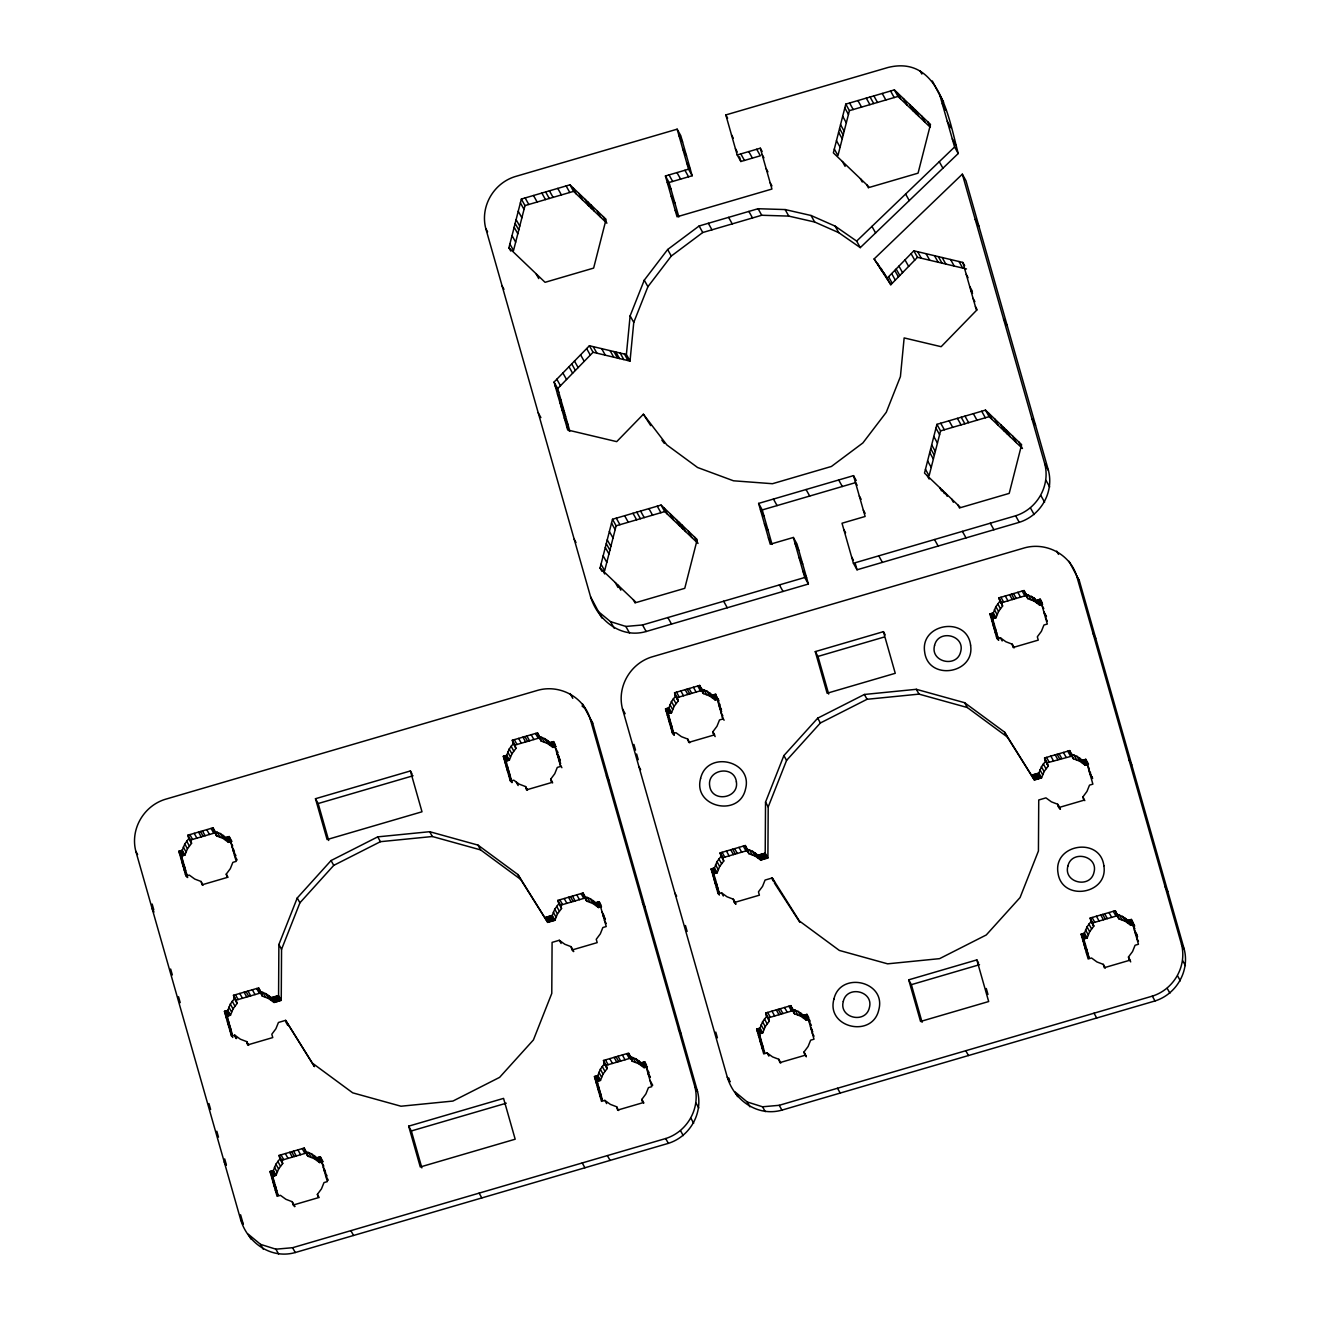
<?xml version="1.0" encoding="UTF-8"?>
<svg xmlns="http://www.w3.org/2000/svg" width="1320" height="1320" viewBox="0 0 1320 1320"><rect width="100%" height="100%" fill="white"/><g stroke="black" fill="none" stroke-linecap="round" stroke-linejoin="round"><path stroke-width="1.5" d="M259.429 990.743L262.251 996.072L268.587 998.497L274.048 1002.474L281.242 1000.362L278.57 995.544L278.883 944.509L297.248 897.98L331.056 860.557L377.734 836.863L429.693 831.699L477.972 845.097L517.952 874.566L547.717 922.383L554.928 920.271L557.452 913.968L561.544 908.49L560.604 905.173L585.733 897.814L583.06 892.996L557.914 900.355L558.855 903.672L554.779 909.15L552.238 915.453L554.928 920.271M281.242 1000.362L281.556 949.327L299.921 902.797L333.745 865.375L380.424 841.682L432.366 836.517L480.645 849.915L520.641 879.368L547.717 922.383M746.081 848.331L748.902 853.677L755.238 856.102L760.699 860.062L767.893 857.951L765.204 853.149L765.534 802.114L783.882 755.584L817.707 718.162L864.385 694.468L916.327 689.304L964.606 702.702L1004.602 732.154L1034.368 779.988L1041.562 777.876L1044.103 771.573L1048.195 766.095L1044.565 757.96L1069.711 750.601L1072.533 755.931L1047.238 762.779M767.893 857.951L768.207 806.933L786.571 760.403L820.38 722.981L867.058 699.286L919.017 694.122L967.296 707.52L1007.292 736.972L1034.368 779.988M966.487 268.966L917.482 257.334L890.802 284.74L887.172 278.207L913.852 250.8L962.841 262.433L976.486 310.382L941.143 346.698L904.15 337.92L900.422 376.579L886.281 412.269L862.9 442.926L831.435 466.455L772.464 483.714L733.474 480.793L697.57 467.494L666.847 444.922L643.385 414.233L616.704 441.639L567.715 430.007L554.07 382.058L589.413 345.741L593.059 352.275L630.036 361.053L626.389 354.519L630.118 315.859L644.259 280.17L667.656 249.513L699.121 225.984L758.092 208.725L785.136 209.566L811.041 215.49L835.098 226.116L856.647 241.098L860.277 247.632L958.221 153.516C948.981 119.196 939.592 54.797 888.03 67.468L725.818 114.939L737.203 154.968L740.85 161.502L760.353 155.793L756.707 149.259M630.036 361.053L633.765 322.393L647.905 286.704L671.286 256.047L702.751 232.518L761.722 215.259L788.783 216.1L814.671 222.024L838.728 232.65L860.277 247.632M508.926 247.78L521.351 199.056L569.927 184.833L606.078 219.351L593.637 268.092L545.061 282.315L508.926 247.78L510.741 251.047M521.351 199.056L524.997 205.59L513.529 250.519L509.883 243.986M600.055 568.012L612.496 519.271L661.072 505.065L697.207 539.583L684.766 588.324L636.19 602.53L600.055 568.012L601.87 571.279M612.496 519.271L616.126 525.806L604.659 570.735L601.029 564.201M845.79 104.115L833.349 152.856L869.484 187.374L918.06 173.167L930.501 124.426L894.366 89.909L845.79 104.115L849.42 110.649L837.952 155.578L834.322 149.044M936.919 424.347L924.495 473.088L960.63 507.606L1009.206 493.383L1021.63 444.659L985.495 410.124L936.919 424.347L940.566 430.881L929.099 475.81L925.452 469.276M182.243 850.278L178.876 851.268L181.549 856.086L184.915 855.096L182.243 850.278L184.783 843.975L188.859 838.497L187.918 835.18L213.064 827.821L215.886 833.151M184.915 855.096L187.456 848.793L191.548 843.315L190.591 839.998L215.737 832.639L216.678 835.956L223.014 838.381L228.475 842.358L231.841 841.368L229.168 836.55L225.802 837.54L220.341 833.563L214.005 831.138L213.064 827.821M227.815 1010.394L224.45 1011.384L227.123 1016.202L230.488 1015.212L227.815 1010.394L230.34 1004.091L234.432 998.613L233.491 995.297L258.621 987.938L260.42 991.139M230.488 1015.212L233.029 1008.909L237.105 1003.431L233.491 995.297M273.372 1170.51L270.006 1171.5L272.695 1176.318L276.061 1175.328L273.372 1170.51L275.913 1164.207L280.005 1158.729L279.048 1155.412L304.194 1148.053L307.032 1153.383M276.061 1175.328L278.602 1169.008L282.678 1163.547L281.738 1160.23L306.884 1152.871M506.665 755.353L503.316 756.327L505.989 761.145L509.355 760.155L506.665 755.353L509.207 749.034L513.298 743.572L512.341 740.239L537.487 732.88L539.286 736.098M509.355 760.155L511.896 753.852L515.971 748.374L512.341 740.239M668.893 707.883L665.528 708.856L668.201 713.674L671.566 712.701L668.893 707.883L671.434 701.563L675.51 696.102L674.569 692.769L699.715 685.427L702.537 690.756M671.566 712.701L674.107 706.381L678.183 700.92L677.242 697.587L702.388 690.228L703.329 693.561L709.665 695.986L715.126 699.946L718.492 698.973M597.812 1075.569L594.445 1076.559L597.118 1081.377L600.485 1080.387L597.812 1075.569L600.352 1069.266L604.428 1063.788L603.487 1060.472L628.634 1053.112L632.247 1061.247L638.583 1063.672L644.044 1067.649L647.41 1066.659M600.485 1080.387L603.025 1074.084L607.117 1068.606L606.16 1065.289L631.307 1057.93L632.247 1061.247M714.45 867.999L711.101 868.972L713.773 873.791L717.139 872.817L714.45 867.999L716.991 861.679L721.083 856.218L720.126 852.885L745.272 845.526L747.962 850.344L722.815 857.703L720.126 852.885M717.139 872.817L719.68 866.497L723.756 861.036L722.815 857.703M760.023 1028.115L756.657 1029.089L759.346 1033.907L762.712 1032.917L760.023 1028.115L762.564 1021.795L766.639 1016.334L765.699 1013.001L790.845 1005.642L792.775 1009.371M762.712 1032.917L765.237 1026.613L769.329 1021.135L768.388 1017.819L793.518 1010.46L794.475 1013.793L800.794 1016.202L806.256 1020.178L807.939 1019.683L805.266 1014.865M993.316 612.942L989.951 613.932L992.64 618.75L996.006 617.76L993.316 612.942L995.857 606.639L999.949 601.161L998.993 597.844L1024.139 590.486L1025.079 593.802L1034.27 598.026L1039.566 605.022L1042.404 604.18M996.006 617.76L998.547 611.457L1002.622 605.979L998.993 597.844M1041.562 777.876L1038.889 773.058L1041.43 766.755L1045.506 761.277L1044.565 757.96M1084.462 933.174L1081.097 934.164L1083.77 938.966L1087.135 937.992L1084.462 933.174L1087.003 926.871L1091.079 921.393L1090.139 918.076L1115.284 910.717L1117.215 914.447M1087.135 937.992L1089.676 931.672L1093.752 926.211L1092.811 922.878L1117.957 915.535L1118.898 918.852L1125.234 921.278L1130.695 925.237L1133.534 924.412M250.932 1239.018L248.259 1234.2L260.568 1244.38L275.897 1249.182L292.578 1247.714L665.676 1138.533C687.176 1131.784 700.557 1108.569 694.848 1086.64L590.04 718.377C583.407 696.779 559.73 684.288 538.082 690.212L165 799.392C143.5 806.14 130.119 829.356 135.828 851.284L240.636 1219.548C247.467 1242.764 271.046 1259.428 295.267 1252.532L668.365 1143.351C689.848 1136.602 703.23 1113.387 697.521 1091.458L592.713 723.195L582.417 703.725M692.175 175.742L688.545 169.207L665.428 175.972L669.058 182.506L692.175 175.742L680.79 135.713L677.143 129.179L514.932 176.649C493.449 183.398 480.067 206.613 485.776 228.541L590.584 596.805C597.844 620.218 620.845 638.913 646.156 631.505L808.385 584.034L796.983 544.005L793.353 537.471L770.236 544.236L758.62 503.398L853.512 475.645L865.128 516.466L842.011 523.231L853.413 563.26L1015.624 515.79C1037.107 509.041 1050.489 485.826 1044.78 463.897L962.329 174.174L874.12 258.951L890.802 284.74M853.413 563.26L857.043 569.794L1019.255 522.324C1040.754 515.576 1054.135 492.36 1048.426 470.431L965.959 180.708L962.329 174.174M737.583 1096.606L734.91 1091.789L747.219 1101.969L762.547 1106.787L779.229 1105.302L1152.327 996.138C1173.826 989.389 1187.191 966.174 1181.482 944.245L1076.674 575.982C1070.058 554.384 1046.38 541.876 1024.732 547.816L651.635 656.997C630.152 663.729 616.77 686.961 622.479 708.889L727.287 1077.153C734.118 1100.352 757.696 1117.034 781.918 1110.12L1155 1000.956C1176.499 994.207 1189.881 970.976 1184.172 949.047L1079.364 580.8L1069.068 561.33M178.876 851.268L185.938 876.084L189.304 875.094L194.766 879.07L201.102 881.496L202.042 884.812L227.188 877.453L226.248 874.137L230.323 868.659L232.864 862.356L236.23 861.366L229.168 836.55M503.316 756.327L510.378 781.143L513.744 780.169L519.206 784.13L525.525 786.555L526.482 789.871L551.611 782.529L550.671 779.196L554.763 773.735L557.288 767.415L560.654 766.441L553.591 741.609L550.226 742.599L544.764 738.639L538.444 736.213L537.487 732.88M270.006 1171.5L277.084 1196.316L280.434 1195.326L285.912 1199.303L292.231 1201.728L293.172 1205.044L318.318 1197.686L317.377 1194.369L321.453 1188.891L323.994 1182.588L327.36 1181.598L320.298 1156.782L316.932 1157.772L311.471 1153.795L305.135 1151.37L304.194 1148.053M665.528 708.856L672.589 733.689L675.956 732.699L681.417 736.659L687.753 739.084L688.693 742.417L713.839 735.058L712.882 731.726L716.974 726.264L719.515 719.944L722.881 718.971L715.803 694.155L712.453 695.129L706.976 691.168L700.656 688.743L699.715 685.427M594.445 1076.559L601.507 1101.375L604.873 1100.385L610.335 1104.361L616.671 1106.787L617.611 1110.103L642.757 1102.745L641.817 1099.428L645.892 1093.95L648.433 1087.647L651.799 1086.657L644.737 1061.841L641.371 1062.831L635.91 1058.854L629.574 1056.429M756.657 1029.089L763.719 1053.904L767.085 1052.931L772.546 1056.891L778.882 1059.316L779.823 1062.633L804.969 1055.291L804.029 1051.957L808.104 1046.496L810.645 1040.176L814.011 1039.203L806.949 1014.37L803.583 1015.361L798.121 1011.4L791.785 1008.975L790.845 1005.642M711.101 868.972L718.162 893.788L721.529 892.815L726.99 896.775L733.309 899.201L734.266 902.534L759.396 895.174L758.456 891.841L762.547 886.38L765.072 880.06L772.266 877.965L799.359 920.964L839.338 950.433L887.618 963.831L939.576 958.65L986.255 934.972L1020.063 897.55L1038.428 851.004L1038.741 799.986L1045.951 797.874L1051.413 801.851L1057.749 804.276L1058.689 807.592L1083.835 800.233L1082.895 796.917L1086.97 791.439L1089.511 785.136L1092.878 784.146L1085.815 759.33L1082.449 760.32L1076.988 756.343L1070.652 753.918L1069.711 750.601M1081.097 934.164L1088.159 958.98L1091.524 957.99L1096.986 961.966L1103.322 964.375L1104.263 967.708L1129.409 960.349L1128.451 957.033L1132.543 951.555L1135.084 945.252L1138.45 944.262L1131.372 919.446L1128.022 920.419L1122.544 916.459L1116.225 914.034L1115.284 910.717M569.811 431.145L557.7 388.591L593.059 352.275M856.647 241.098L954.591 146.982L939.972 95.634L932.349 80.982M524.997 205.59L573.573 191.367L606.886 223.196L603.24 216.661M849.42 110.649L897.996 96.442L930.072 127.067M737.203 154.968L760.32 148.203L762.135 151.47M616.126 525.806L664.702 511.599L698.016 543.428L694.386 536.893M940.566 430.881L989.142 416.658L1022.455 448.486L1018.809 441.952M758.62 503.398L762.25 509.933L855.294 482.707M598.207 611.457L610.516 621.637L625.845 626.439L642.527 624.97L804.738 577.5L808.385 584.034M883.41 631.669L895.257 673.299L827.129 693.231L815.281 651.601L883.41 631.669L885.208 634.87M410.388 770.946L422.004 811.784L327.096 839.553L315.48 798.715L410.388 770.946L412.17 774.163M515.031 745.058L540.177 737.698L541.117 741.031L547.453 743.457L552.915 747.417L556.281 746.427M815.281 651.601L817.971 656.419L884.153 637.048M1001.682 602.663L1026.828 595.303M315.48 798.715L318.17 803.534L413.061 775.764M1036.876 600.204L1040.243 599.214L1042.024 602.432M1013.958 647.361L1012.176 644.16L1005.84 641.735L1000.378 637.758L997.012 638.748L989.951 613.932M236.164 1000.114L261.31 992.755L262.251 996.072M258.621 987.938L259.578 991.254L265.897 993.679L271.359 997.656L278.57 995.544M545.028 917.565L552.238 915.453M583.06 892.996L584.001 896.329L590.337 898.755L595.798 902.715L599.164 901.725L600.946 904.942M745.272 845.526L746.229 848.859L752.548 851.284L758.01 855.245L765.204 853.149M1031.679 775.17L1038.889 773.058M584.001 896.329L586.69 901.131L593.01 903.557L598.471 907.533L601.326 906.708M1070.503 753.406L1073.341 758.736L1079.661 761.161L1085.122 765.121L1088.488 764.148L1085.815 759.33M248.457 1044.813L246.659 1041.612L240.339 1039.186L234.877 1035.21L231.511 1036.2L224.45 1011.384M314.49 1066.576L285.632 1020.36L278.438 1022.472L275.897 1028.775L271.804 1034.253L272.762 1037.57L247.615 1044.928L246.659 1041.612M573.771 951.489L571.098 946.671L564.762 944.245L559.301 940.285L552.09 942.381L551.777 993.416L533.412 1039.945L499.603 1077.368L452.925 1101.061L400.983 1106.226L352.688 1092.828L312.708 1063.375M774.361 882.948L799.87 922.35M408.672 1126.158L503.563 1098.389L515.179 1139.209L420.288 1166.979L408.672 1126.158L411.345 1130.959L421.872 1167.903M976.833 959.904L988.68 1001.534L920.551 1021.466L908.704 979.836L976.833 959.904L978.615 963.105M411.345 1130.959L506.253 1103.207M908.704 979.836L911.377 984.654L979.506 964.705M305.135 1151.37L307.824 1156.188L314.16 1158.613L319.621 1162.573L322.987 1161.6L320.298 1156.782M589.413 345.741L626.389 354.519M1024.93 593.29L1027.768 598.62L1034.088 601.045L1039.566 605.022M582.021 706.002L585.09 708.543M874.12 258.951L887.172 278.207M650.727 425.617L643.385 414.233M661.848 440.154L664.323 443.388M314.308 1066.461L285.632 1020.36M939.972 95.634L943.618 102.168M942.266 103.653L945.895 110.187M920.04 70.801L921.855 74.069M947.281 121.308L950.911 127.842M952.314 138.946L955.944 145.481M954.591 146.982L958.221 153.516M927.679 121.72L930.402 126.621M921.459 115.797L925.105 122.331M915.255 109.857L918.885 116.391M975.216 219.45L978.846 225.984M912.433 107.168L916.064 113.701M909.612 104.462L913.242 110.995M939.279 161.683L942.925 168.218M903.391 98.538L907.038 105.072M897.188 92.598L900.817 99.132M894.366 89.909L897.996 96.442M890.571 91.014L894.201 97.548M882.222 93.456L885.852 99.99M1003.563 319.044L1007.193 325.578M873.873 95.898L877.503 102.432M962.841 262.433L964.672 265.7M870.078 97.003L873.708 103.537M959.013 261.525L962.659 268.059M966.256 274.428L968.072 277.695M866.283 98.125L869.913 104.659M969.672 286.407L972.394 291.308M970.745 290.152L972.559 293.42M973.087 298.402L974.903 301.67M950.598 259.528L954.228 266.062M975.43 306.636L977.245 309.903M857.934 100.567L861.564 107.101M942.183 257.532L945.813 264.066M1031.893 418.621L1035.54 425.156M905.619 194.04L909.249 200.574M938.355 256.625L941.985 263.159M849.585 103.009L853.215 109.543M934.527 255.717L938.157 262.251M1044.78 463.897L1048.426 470.431M926.095 253.721L929.742 260.254M844.816 107.926L848.463 114.46M1046.034 480.414L1049.664 486.948M842.688 116.292L846.318 122.826M917.68 251.708L921.31 258.241M913.852 250.8L917.482 257.334M840.543 124.674L844.173 131.208M911.08 253.638L914.727 260.172M1012.605 436.029L1016.235 442.563M839.569 128.486L843.216 135.019M1006.384 430.089L1010.031 436.623M1003.563 427.399L1007.209 433.917M838.596 132.297L842.242 138.831M1040.952 495.677L1044.599 502.21M1000.741 424.693L1004.388 431.228M866.662 184.685L868.477 187.951M994.537 418.753L998.168 425.287M860.458 178.744L862.274 182.011M905.008 259.891L908.655 266.425M988.333 412.83L991.964 419.364M836.467 140.662L840.097 147.196M985.495 410.124L989.142 416.658M1076.674 575.982L1079.364 580.8M981.701 411.246L985.347 417.78M842.391 161.486L845.114 166.386M898.936 266.128L902.566 272.662M1056.743 551.149L1058.541 554.367M1030.507 508.035L1034.154 514.553M896.164 268.966L899.811 275.5M871.942 226.397L875.589 232.93M894.762 270.402L898.409 276.936M973.351 413.688L976.998 420.222M1093.059 633.517L1095.732 638.336M891.676 273.587L895.307 280.12M888.574 276.771L892.204 283.305M965.002 416.13L968.649 422.664M884.202 273.158L887.832 279.691M881.034 268.257L884.664 274.791M877.668 263.522L881.298 270.055M961.207 417.236L964.854 423.769M1015.624 515.79L1019.255 522.324M957.412 418.341L961.059 424.875M949.064 420.783L952.71 427.317M835.098 226.116L838.728 232.65M1039.715 599.362L1042.585 604.362M1129.078 760.106L1131.768 764.923M940.714 423.241L944.361 429.759M1042.008 605.418L1043.79 608.635M1038.559 599.709L1041.249 604.527M1037.404 600.039L1040.077 604.857M1043.774 611.622L1046.463 616.44M1044.334 613.569L1046.116 616.77M1034.27 598.026L1036.959 602.844M1045.539 617.826L1047.321 621.043M1031.415 596.227L1034.088 601.045M990.28 523.215L993.91 529.749M935.962 428.159L939.592 434.692M1028.346 594.808L1031.019 599.626M1024.287 590.997L1026.069 594.214M1025.508 593.753L1027.29 596.953M1022.175 591.063L1024.848 595.881M811.041 215.49L814.671 222.024M933.817 436.524L937.447 443.058M1017.852 592.317L1020.541 597.135M931.672 444.906L935.319 451.44M1013.529 593.587L1016.218 598.405M930.716 448.717L934.345 455.252M1011.566 594.165L1014.255 598.983M1009.602 594.742L1012.291 599.56M929.742 452.512L933.372 459.046M957.792 504.9L959.624 508.167M762.135 154.588L763.95 157.856M951.588 498.976L953.403 502.243M1005.279 595.996L1007.968 600.814M766.128 168.613L767.943 171.88M1165.114 886.693L1167.787 891.511M927.597 460.894L931.227 467.428M945.384 493.036L947.199 496.303M942.562 490.347L944.377 493.614M770.121 182.655L771.952 185.922M785.136 209.566L788.783 216.1M1000.956 597.267L1003.645 602.085M939.741 487.641L941.556 490.908M962.395 531.366L966.025 537.9M999.141 598.356L1001.83 603.174M999.471 599.494L1002.144 604.312M999.801 600.649L1002.622 605.979M748.77 151.585L752.4 158.119M927.316 475.778L929.131 479.044M1085.287 759.478L1088.142 764.478M725.818 114.939L727.634 118.206M997.722 603.768L1000.395 608.586M1087.581 765.534L1089.363 768.751M1084.132 759.825L1086.805 764.643M1088.785 769.791L1090.584 773.009M1082.977 760.155L1085.65 764.973M1089.347 771.738L1091.128 774.956M1082.449 760.32L1085.122 765.121M1089.891 773.668L1092.58 778.486L1092.02 776.556M995.857 606.639L998.547 611.457M1079.842 758.142L1082.532 762.96M731.511 134.953L733.326 138.22M1076.988 756.343L1079.661 761.161M1181.482 944.245L1184.172 949.047M740.817 153.912L744.463 160.446M994.389 609.708L997.062 614.526M1073.902 754.924L1076.592 759.742M1012.324 644.671L1014.106 647.889M735.421 148.714L737.253 151.981M992.788 613.09L995.478 617.909M1070.174 752.251L1073.341 758.736M991.633 613.437L994.323 618.255M1067.748 751.179L1070.421 755.997M990.478 613.784L993.168 618.585M1182.736 960.745L1185.409 965.564M990.511 615.862L993.184 620.68M991.716 620.136L994.405 624.954M992.937 624.393L995.61 629.211M1000.378 637.758L1002.177 640.976M993.481 626.34L996.171 631.158M1063.425 752.433L1066.098 757.251M994.043 628.27L996.716 633.088M995.247 632.544L997.936 637.362M758.092 208.725L761.722 215.259M996.468 636.801L998.25 640.018M1059.102 753.703L1061.775 758.521M1082.895 796.917L1084.825 800.646M1057.139 754.281L1059.811 759.099M1055.175 754.858L1057.848 759.66M1177.671 976.024L1180.344 980.826M934.51 539.534L938.157 546.051M748.869 211.414L752.515 217.948M1050.852 756.112L1053.525 760.93M1046.529 757.383L1049.202 762.201M1044.714 758.472L1047.387 763.29M1045.044 759.611L1047.717 764.428M1045.357 760.765L1048.195 766.095M1131.372 919.446L1133.17 922.647M1130.861 919.595L1134.606 926.195L1134.061 924.264M1043.295 763.884L1045.968 768.702M1129.689 919.941L1132.378 924.759M1133.138 925.65L1134.936 928.851M1167.21 988.366L1169.899 993.184M1134.359 929.907L1137.048 934.725M1128.534 920.271L1131.224 925.089M1134.903 931.854L1137.592 936.672M1128.022 920.419L1130.695 925.237M1135.464 933.784L1137.246 937.002M1041.43 766.755L1044.103 771.573M1136.685 938.058L1138.467 941.259M1125.416 918.258L1128.089 923.076M1122.544 916.459L1125.234 921.278M1039.962 769.824L1042.635 774.642M1057.749 804.276L1060.422 809.077M1119.476 915.041L1122.149 919.858M1057.897 804.787L1059.679 808.005M1058.211 805.926L1060.009 809.143M1038.361 773.207L1041.051 778.024M1115.746 912.368L1118.436 917.185M728.607 217.354L732.237 223.888M1116.076 913.522L1118.749 918.324M1116.225 914.034L1118.898 918.852M1037.207 773.553L1039.88 778.371M1113.304 911.295L1115.994 916.096M1036.051 773.883L1038.724 778.701M1035.524 774.048L1038.213 778.866M1034.929 774.213L1037.602 779.031M678.926 135.432L682.572 141.966M1033.609 774.609L1036.282 779.427M1108.998 912.549L1111.671 917.367M1032.289 774.988L1034.962 779.807M682.852 149.193L686.482 155.727M1152.327 996.138L1155 1000.956M1004.602 732.154L1007.292 736.972M686.763 162.954L690.393 169.488M1104.675 913.82L1107.348 918.637M1128.451 957.033L1130.399 960.762M1128.93 958.683L1130.712 961.9M1102.711 914.397L1105.384 919.215M1100.748 914.958L1103.421 919.776M684.932 170.263L688.561 176.798M853.512 475.645L856.234 480.546M855.327 482.014L857.142 485.281M1096.425 916.228L1099.098 921.047M708.328 223.278L711.958 229.812M859.32 496.056L861.135 499.323M1092.102 917.499L1094.775 922.317M676.979 172.59L680.625 179.124M863.313 510.081L865.128 513.348M1090.139 918.076L1092.96 923.406M1090.601 919.726L1093.29 924.544M1090.93 920.865L1093.603 925.683M1091.079 921.393L1093.752 926.211M1088.851 924L1091.541 928.818M699.121 225.984L702.751 232.518M964.606 702.702L967.296 707.52M669.042 174.916L672.672 181.45M838.678 479.968L842.325 486.502M1087.003 926.871L1089.676 931.672M878.757 555.836L882.387 562.369M1085.518 929.94L1088.208 934.741M1103.322 964.375L1105.253 968.121M667.243 182.358L670.873 188.892M1083.934 933.322L1086.607 938.141M1082.779 933.669L1085.452 938.487M671.236 196.383L674.866 202.917M1081.624 933.999L1084.297 938.817M1081.641 936.095L1084.33 940.912M1082.862 940.368L1085.535 945.186M1084.066 944.625L1086.756 949.443M675.23 210.424L678.86 216.959L669.058 182.506M1084.628 946.572L1087.301 951.39M1085.172 948.502L1087.861 953.32M1086.393 952.776L1089.066 957.594L1083.77 938.966M843.793 529.485L845.608 532.752M851.631 557.007L853.446 560.274M806.058 489.522L809.704 496.056M916.327 689.304L919.017 694.122M1094.032 1013.199L1096.705 1018.017M667.656 249.513L671.286 256.047M773.438 499.059L777.084 505.593M795.135 543.724L798.765 550.259M799.045 557.486L802.676 564.019M644.259 280.17L647.905 286.704M802.956 571.246L806.602 577.78M597.036 210.721L600.666 217.255M864.385 694.468L867.058 699.286M590.832 204.798L594.462 211.332M760.435 509.784L764.065 516.318M587.994 202.092L591.64 208.626M585.172 199.402L588.819 205.936M764.428 523.826L768.058 530.36M578.968 193.462L582.598 199.996M768.421 537.851L772.052 544.385L762.25 509.933M572.764 187.539L576.394 194.073M569.927 184.833L573.573 191.367M566.131 185.938L569.778 192.472M630.118 315.859L633.765 322.393M779.394 584.909L783.024 591.442M557.783 188.397L561.429 194.931M549.433 190.839L553.08 197.373M545.639 191.944L549.285 198.478M541.843 193.05L545.49 199.584M624.442 354.057L628.072 360.591M533.494 195.492L537.141 202.026M620.153 353.034L623.799 359.568M615.862 352.027L619.509 358.561M613.915 351.565L617.545 358.099M817.707 718.162L820.38 722.981M525.145 197.934L528.792 204.468M610.087 350.641L613.717 357.175M520.393 202.851L524.023 209.385M601.672 348.645L605.303 355.179M518.248 211.233L521.879 217.767M593.241 346.649L596.887 353.183M516.104 219.615L519.75 226.149M586.658 348.579L590.288 355.113M688.165 530.953L691.812 537.487M515.146 223.426L518.777 229.944M681.962 525.03L685.591 531.564M723.64 601.227L727.27 607.761M679.14 522.324L682.77 528.858M514.173 227.221L517.803 233.755M676.318 519.635L679.948 526.168M670.098 513.694L673.744 520.229M536.019 273.685L538.741 278.586M580.586 354.816L584.215 361.35M663.894 507.755L667.524 514.288M512.028 235.603L515.658 242.137M965.778 1050.72L968.467 1055.538M661.072 505.065L664.702 511.599M657.278 506.17L660.908 512.705M574.497 361.07L578.143 367.603M571.741 363.908L575.371 370.425M648.928 508.612L652.558 515.146M568.986 366.729L572.616 373.263M783.882 755.584L786.571 760.403M485.776 228.541L487.591 231.809M640.579 511.055L644.209 517.588M562.897 372.983L566.544 379.516M636.784 512.177L640.414 518.711M632.989 513.282L636.619 519.816M556.826 379.219L560.456 385.753M502.144 286.077L503.959 289.344M554.07 382.058L557.7 388.591M555.126 385.803L558.772 392.337M557.469 394.036L561.115 400.57M624.64 515.724L628.27 522.258M559.828 402.286L563.458 408.82M560.885 406.032L564.531 412.566M561.957 409.777L565.587 416.311M564.3 418.011L567.93 424.545M566.643 426.261L569.365 431.161M715.291 694.303L719.037 700.904M616.291 518.166L619.921 524.7M714.136 694.634L716.809 699.452M717.585 700.359L720.258 705.177M718.789 704.616L721.479 709.434M712.965 694.98L715.654 699.798M719.351 706.563L721.132 709.764M712.453 695.129L715.126 699.946M719.895 708.493L721.677 711.711M721.116 712.767L722.898 715.968M667.87 617.545L671.5 624.08M709.846 692.967L712.519 697.785M722.32 717.024L724.102 720.241M706.976 691.168L709.665 695.986M611.523 523.083L615.153 529.617M703.906 689.749L706.579 694.567M765.534 802.114L768.207 806.933M700.178 687.077L702.867 691.894M700.507 688.215L703.18 693.033M700.656 688.743L703.329 693.561M697.736 685.987L700.425 690.805M609.378 531.465L613.024 537.999M693.429 687.258L696.102 692.076M538.181 412.682L540.903 417.582M607.249 539.847L610.88 546.364M689.106 688.529L691.779 693.346M712.882 731.726L714.681 734.943M713.361 733.392L715.143 736.61M606.276 543.642L609.906 550.176M687.142 689.089L689.815 693.908M685.179 689.667L687.852 694.485M605.303 547.453L608.949 553.987M633.369 599.841L635.184 603.108M680.856 690.938L683.529 695.755M642.527 624.97L646.156 631.505M603.174 555.836L606.804 562.369M618.123 585.271L620.845 590.172M615.302 582.582L618.024 587.482M676.533 692.208L679.206 697.01M764.61 853.314L767.299 858.132M674.569 692.769L677.391 698.115M675.031 694.435L677.721 699.254M675.361 695.574L678.034 700.392M763.29 853.71L765.98 858.511M675.51 696.102L678.183 700.92M761.97 854.089L764.659 858.907M761.376 854.271L764.065 859.072M602.877 570.718L604.692 573.986M760.848 854.419L763.537 859.237M673.283 698.709L675.972 703.527M759.693 854.749L762.382 859.567M772.266 877.965L774.956 882.783M771.672 878.13L773.47 881.347M758.538 855.096L761.227 859.914M758.01 855.245L760.699 860.062M671.434 701.563L674.107 706.381M755.419 853.083L758.092 857.901M752.548 851.284L755.238 856.102M669.949 704.632L672.639 709.451M625.845 626.439L629.491 632.973M687.753 739.084L689.683 742.813M749.48 849.865L752.153 854.683M745.42 846.054L748.902 853.677M574.2 539.269L576.015 542.536M668.365 708.031L671.038 712.849M745.75 847.192L748.423 852.01M667.211 708.378L669.884 713.179M743.308 846.103L745.998 850.922M666.055 708.708L668.729 713.526M666.072 710.803L668.761 715.621M667.293 715.06L669.966 719.879M668.497 719.334L671.187 724.152M669.058 721.281L671.731 726.082M669.603 723.212L672.292 728.029M738.986 847.374L741.675 852.192M670.824 727.485L673.497 732.286M672.029 731.742L673.827 734.959M610.516 621.637L614.146 628.171M734.662 848.644L737.352 853.446M732.699 849.205L735.388 854.024M590.584 596.805L601.837 617.991M730.736 849.783L733.425 854.601M726.412 851.053L729.102 855.871M722.089 852.307L724.779 857.125M720.274 853.413L722.964 858.231M720.605 854.551L723.294 859.37M720.934 855.69L723.756 861.036M806.949 1014.37L808.731 1017.588M806.421 1014.535L810.183 1021.135M718.856 858.825L721.529 863.643M808.714 1020.574L811.387 1025.392M804.111 1015.212L806.784 1020.03M810.48 1026.778L812.262 1029.996M803.583 1015.361L806.256 1020.178M811.024 1028.726L812.823 1031.943M716.991 861.679L719.68 866.497M812.245 1032.982L814.028 1036.2M800.976 1013.199L803.665 1018.017M798.121 1011.4L800.794 1016.202M715.522 864.749L718.195 869.566M733.309 899.201L735.999 904.018M795.036 1009.981L797.726 1014.799M733.458 899.728L735.256 902.929M733.788 900.867L735.57 904.068M837.523 1088.257L840.213 1093.059M713.938 868.147L716.611 872.966M791.323 1007.308L793.996 1012.126M791.637 1008.447L794.327 1013.265M791.785 1008.975L794.475 1013.793M712.767 868.477L715.457 873.295M788.881 1006.22L791.554 1011.037M711.612 868.824L714.302 873.642M622.479 708.889L625.152 713.707M711.645 870.919L714.318 875.737M712.866 875.176L715.539 879.995M714.07 879.45L716.76 884.268M721.529 892.815L723.31 896.016M714.631 881.38L717.304 886.198M784.558 1007.49L787.231 1012.308M715.176 883.327L717.849 888.145M716.397 887.584L719.07 892.403L713.773 873.791M717.601 891.858L719.384 895.076M780.236 1008.744L782.925 1013.562M804.029 1051.957L805.959 1055.686M804.49 1053.624L806.289 1056.825M778.272 1009.322L780.962 1014.139M776.308 1009.899L778.981 1014.717M638.847 766.425L640.645 769.642M771.986 1011.169L774.675 1015.987M767.662 1012.423L770.352 1017.241M765.699 1013.001L768.537 1018.347M766.178 1014.668L768.851 1019.486M766.491 1015.806L769.329 1021.135M764.428 1018.941L767.101 1023.759M762.564 1021.795L765.237 1026.613M761.095 1024.864L763.768 1029.682M590.04 718.377L592.713 723.195M778.882 1059.316L780.813 1063.045M759.495 1028.264L762.184 1033.082M758.34 1028.593L761.029 1033.411M757.185 1028.94L759.874 1033.758M570.108 693.544L572.781 698.362M757.218 1031.035L759.891 1035.853M758.422 1035.293L761.112 1040.111M759.643 1039.566L762.316 1044.384M767.085 1052.931L768.884 1056.132M760.188 1041.496L762.877 1046.314M760.749 1043.443L763.422 1048.261M761.953 1047.7L764.643 1052.518L759.346 1033.907M674.883 893.013L676.665 896.23M606.408 775.912L609.097 780.731M779.229 1105.302L781.918 1110.12M762.547 1106.787L765.237 1111.605M553.591 741.609L555.39 744.827M553.063 741.774L554.862 744.975M642.444 902.517L645.117 907.318M555.357 747.813L558.046 752.631M551.909 742.104L554.598 746.922M556.578 752.087L559.251 756.904M550.754 742.451L553.443 747.268M557.122 754.034L558.921 757.235M550.226 742.599L552.915 747.417M557.683 755.964L560.356 760.782L559.812 758.835M547.635 740.438L550.308 745.255M558.888 760.237L560.687 763.438M560.109 764.494L561.891 767.712M544.764 738.639L547.453 743.457M747.219 1101.969L749.892 1106.787M541.695 737.22L544.368 742.038M537.636 733.409L540.326 738.226M537.966 734.547L540.639 739.365M538.296 735.685L541.117 741.031M727.287 1077.153L729.96 1081.971L728.871 1078.126M535.524 733.458L538.213 738.276M531.201 734.728L533.89 739.546M526.878 735.982L529.567 740.801M550.671 779.196L552.453 782.413M550.819 779.724L552.601 782.925M524.914 736.56L527.604 741.378M522.951 737.137L525.64 741.956M518.628 738.408L521.317 743.226M678.463 1029.105L681.153 1033.923M514.305 739.662L516.994 744.48M512.49 740.767L515.179 745.585M512.82 741.906L515.51 746.724M513.15 743.044L515.971 748.374M598.636 901.89L601.507 906.873M511.071 746.179L513.744 750.997M597.481 902.22L600.154 907.038M602.151 912.202L603.933 915.403M596.327 902.566L598.999 907.384M602.695 914.133L605.368 918.951M595.798 902.715L598.471 907.533M603.24 916.08L605.038 919.281M509.207 749.034L511.896 753.852M604.461 920.337L606.243 923.554M593.191 900.553L595.881 905.371M590.337 898.755L593.01 903.557M694.848 1086.64L697.521 1091.458M507.738 752.103L510.411 756.921M525.525 786.555L527.323 789.772M587.251 897.336L589.941 902.154M525.673 787.083L527.472 790.284M506.154 755.502L508.827 760.32M583.539 894.663L586.212 899.481M583.852 895.801L586.542 900.62M504.999 755.832L507.672 760.65M581.097 893.574L583.77 898.392M503.827 756.178L506.517 760.996M696.086 1103.157L698.775 1107.975M503.861 758.274L506.534 763.092M516.334 782.331L518.133 785.548M505.082 762.531L507.755 767.349M506.286 766.804L508.976 771.622M506.847 768.735L509.52 773.553M576.774 894.845L579.447 899.662M507.391 770.682L510.064 775.5M508.612 774.939L511.285 779.757M509.817 779.212L511.599 782.413M572.451 896.099L575.14 900.916M570.487 896.676L573.177 901.494M568.524 897.253L571.197 902.072M691.02 1118.419L693.693 1123.237M564.201 898.524L566.89 903.342M559.878 899.778L562.567 904.596M557.914 900.355L560.753 905.685M558.393 902.022L561.066 906.84M558.707 903.16L561.544 908.49M644.737 1061.841L646.519 1065.058M644.209 1062.006L647.064 1066.989M556.644 906.295L559.317 911.114M646.503 1068.045L649.176 1072.863M643.054 1062.336L645.727 1067.154M680.576 1130.778L683.248 1135.596M647.707 1072.318L650.397 1077.136M641.899 1062.682L644.572 1067.484M648.268 1074.249L650.051 1077.466M641.371 1062.831L644.044 1067.649M554.779 909.15L557.452 913.968M650.034 1080.453L652.707 1085.271M638.764 1060.669L641.438 1065.487M635.91 1058.854L638.583 1063.672M553.311 912.219L555.984 917.037M632.824 1057.452L635.514 1062.253M571.577 948.337L573.358 951.538M628.782 1053.64L631.455 1058.442M551.711 915.618L554.4 920.436M629.095 1054.779L631.785 1059.597M629.426 1055.918L632.115 1060.736M550.556 915.948L553.245 920.766M626.67 1053.69L629.343 1058.508M549.4 916.294L552.09 921.112M548.872 916.443L551.562 921.261M548.279 916.624L550.952 921.442M546.958 917.004L549.631 921.822M559.301 940.285L561.099 943.486M622.347 1054.96L625.02 1059.762M545.639 917.4L548.312 922.218M665.676 1138.533L668.365 1143.351M517.952 874.566L520.641 879.368M618.024 1056.215L620.697 1061.032M641.817 1099.428L643.599 1102.645M641.965 1099.939L643.747 1103.157M616.06 1056.792L618.733 1061.61M614.097 1057.37L616.77 1062.188M609.774 1058.64L612.447 1063.441M605.451 1059.894L608.124 1064.712M603.487 1060.472L606.309 1065.801M603.966 1062.138L606.639 1066.956M604.279 1063.276L606.969 1068.094M604.428 1063.788L607.117 1068.606M602.201 1066.411L604.89 1071.213M477.972 845.097L480.645 849.915M600.352 1069.266L603.025 1074.084M598.867 1072.335L601.557 1077.153M616.671 1106.787L618.601 1110.516M597.284 1075.734L599.973 1080.552M596.129 1076.064L598.802 1080.882M594.973 1076.41L597.646 1081.228M594.99 1078.506L597.679 1083.307M596.211 1082.763L598.884 1087.581M597.432 1087.036L600.105 1091.838M604.873 1100.385L606.655 1103.602M597.976 1088.967L600.649 1093.785M598.521 1090.914L601.211 1095.716M599.742 1095.171L602.415 1099.989L597.118 1081.377M429.693 831.699L432.366 836.517M607.381 1155.594L610.071 1160.412M582.236 1162.953L584.909 1167.771M377.734 836.863L380.424 841.682M331.056 860.557L333.745 865.375M479.127 1193.131L481.816 1197.933M297.248 897.98L299.921 902.797M228.64 836.698L231.495 841.698M230.934 842.754L232.716 845.971M227.486 837.045L230.159 841.863M232.138 847.028L233.937 850.228M226.33 837.375L229.003 842.193M232.7 848.958L234.482 852.175M225.802 837.54L228.475 842.358M233.244 850.905L235.934 855.723M234.465 855.162L237.138 859.98M223.196 835.362L225.868 840.18M220.341 833.563L223.014 838.381M217.255 832.144L219.945 836.962M278.883 944.509L281.556 949.327M213.526 829.488L216.216 834.306M213.857 830.626L216.546 835.444M214.005 831.138L216.678 835.956M211.101 828.399L213.774 833.217M206.778 829.653L209.451 834.471M202.455 830.923L205.128 835.741M226.248 874.137L228.03 877.338M200.492 831.501L203.164 836.319M198.528 832.078L201.201 836.896M194.205 833.332L196.878 838.15M189.882 834.603L192.555 839.421M277.959 995.726L280.649 1000.543M187.918 835.18L190.74 840.51M188.397 836.847L191.07 841.648M188.71 837.986L191.4 842.803M188.859 838.497L191.548 843.315M276.655 996.105L279.328 1000.923M275.335 996.484L278.009 1001.303M274.725 996.666L277.414 1001.484M274.213 996.814L276.887 1001.632M186.631 841.104L189.321 845.922M273.042 997.161L275.731 1001.979M285.928 1022.142L287.71 1025.359M271.887 997.491L274.576 1002.309M271.359 997.656L274.048 1002.474M184.783 843.975L187.456 848.793M268.768 995.478L271.441 1000.296M265.897 993.679L268.587 998.497M183.298 847.044L185.988 851.862M201.102 881.496L203.032 885.225M262.828 992.26L265.501 997.078M258.769 988.449L261.459 993.267M181.714 850.443L184.404 855.245M259.099 989.604L261.789 994.405M180.56 850.773L183.232 855.591M256.658 988.515L259.347 993.333M179.404 851.12L182.077 855.921M179.421 853.198L182.111 858.016M180.642 857.472L183.315 862.29M181.863 861.729L184.536 866.547M182.407 863.676L185.097 868.494M182.952 865.606L185.642 870.424M252.351 989.769L255.024 994.587M184.173 869.88L186.862 874.698M185.394 874.137L187.176 877.355M248.028 991.039L250.701 995.857M246.064 991.617L248.737 996.435M244.084 992.195L246.774 997.012M239.778 993.448L242.451 998.266M235.455 994.719L238.128 999.537M233.64 995.808L236.313 1000.626M233.953 996.947L236.643 1001.764M234.284 998.101L237.105 1003.431M319.77 1156.93L322.641 1161.93M232.204 1001.22L234.894 1006.038M322.063 1162.986L323.846 1166.187M318.615 1157.277L321.304 1162.095M323.284 1167.243L325.066 1170.46M317.46 1157.607L320.149 1162.425M323.829 1169.19L325.611 1172.391M316.932 1157.772L319.621 1162.573M324.39 1171.12L327.063 1175.938M230.34 1004.091L233.029 1008.909M325.594 1175.394L328.284 1180.212M314.325 1155.594L317.014 1160.412M311.471 1153.795L314.16 1158.613M228.871 1007.16L231.561 1011.978M308.401 1152.376L311.075 1157.195M246.807 1042.123L248.605 1045.341M350.873 1230.652L353.562 1235.47M227.287 1010.543L229.96 1015.361M304.673 1149.703L306.454 1152.921M305.002 1150.859L307.675 1155.66M226.132 1010.889L228.805 1015.707M302.23 1148.631L304.92 1153.432M135.828 851.284L137.61 854.502M224.977 1011.219L227.65 1016.037M224.994 1013.314L227.684 1018.132M226.215 1017.588L228.888 1022.406M234.877 1035.21L236.66 1038.428M227.419 1021.845L230.109 1026.663M227.98 1023.792L230.653 1028.61M234.349 1035.375L236.132 1038.576M297.908 1149.885L300.597 1154.703M228.525 1025.722L231.214 1030.541M229.746 1029.996L232.419 1034.814L227.123 1016.202M230.95 1034.253L232.749 1037.47M293.584 1151.155L296.274 1155.974M317.377 1194.369L319.159 1197.57M291.621 1151.733L294.31 1156.551M289.658 1152.311L292.347 1157.112M152.213 908.836L153.994 912.037M285.334 1153.564L288.024 1158.382M281.012 1154.835L283.701 1159.653M279.048 1155.412L281.886 1160.742M279.526 1157.062L282.2 1161.88M279.856 1158.217L282.529 1163.019M280.005 1158.729L282.678 1163.547M277.777 1161.336L280.45 1166.154M275.913 1164.207L278.602 1169.008M274.445 1167.276L277.117 1172.094M292.231 1201.728L294.921 1206.529M292.71 1203.378L294.492 1206.595M272.861 1170.659L275.534 1175.476M271.689 1171.005L274.378 1175.823M270.534 1171.335L273.224 1176.153M270.567 1173.43L273.24 1178.248M271.772 1177.704L274.461 1182.522M272.992 1181.961L275.665 1186.779M273.537 1183.908L276.226 1188.726M274.098 1185.839L276.771 1190.657M275.302 1190.112L277.992 1194.93L272.695 1176.318M292.578 1247.714L295.267 1252.532M275.897 1249.182L278.586 1254M224.268 1162.013L226.05 1165.214M260.568 1244.38L263.257 1249.198M240.636 1219.548L243.325 1224.366L240.587 1214.779M1040.243 599.214L1047.304 624.03L1043.938 625.02L1041.397 631.323L1037.322 636.801L1038.263 640.117L1013.116 647.476L1012.176 644.16M1026.96 595.815L1027.768 598.62M992.64 618.75L998.745 640.2M760.32 148.203L771.936 189.04L677.044 216.793L665.428 175.972M986.287 988.499L987.97 994.455M739.513 156.816L740.85 161.502M855.261 563.541L857.043 569.794M677.143 129.179L688.545 169.207M793.353 537.471L804.738 577.5M817.971 656.419L828.679 694.072M911.377 984.654L922.102 1022.307M668.201 713.674L674.305 735.141M633.897 744.397L635.53 750.139M636.619 753.984L638.253 759.726M685.443 925.518L687.126 931.458M715.77 1032.091L717.404 1037.85M599.164 901.725L606.226 926.541L602.861 927.531L600.319 933.851L596.244 939.312L597.184 942.628L572.038 949.987L571.098 946.671M585.882 898.342L586.69 901.131M505.989 761.145L512.094 782.611M318.17 803.534L328.68 840.477M307.346 1154.522L307.824 1156.188M181.549 856.086L187.671 877.536M152.163 904.051L153.796 909.81M170.643 969.028L172.343 974.968M178.53 996.716L180.213 1002.655M208.923 1103.536L210.623 1109.46M216.81 1131.224L218.493 1137.164M224.697 1158.91L226.38 1164.851M700.59 778.519C692.703 807.147 739.084 817.773 745.486 789.228C753.357 760.601 706.992 749.974 700.59 778.519M736.395 781.869C739.101 798.6 711.777 802.923 709.682 785.879C706.959 769.147 734.283 764.824 736.395 781.869M833.893 999.191C826.006 1027.818 872.388 1038.444 878.774 1009.899C886.66 981.288 840.279 970.645 833.893 999.191M843.282 1001.434C838.695 1018.083 865.672 1024.27 869.385 1007.672C873.972 991.006 846.995 984.835 843.282 1001.434M970.579 645.134C975.249 673.893 928.274 681.318 924.66 652.014C919.99 623.255 966.966 615.83 970.579 645.134M1067.863 866.134C1063.276 882.783 1090.254 888.97 1093.983 872.371C1098.57 855.707 1071.576 849.535 1067.863 866.134M1103.883 865.804C1108.553 894.564 1061.577 901.989 1057.964 872.685C1053.294 843.926 1100.27 836.517 1103.883 865.804M934.56 645.463C929.973 662.112 956.951 668.299 960.679 651.684C965.266 635.035 938.289 628.848 934.56 645.463"/></g></svg>
